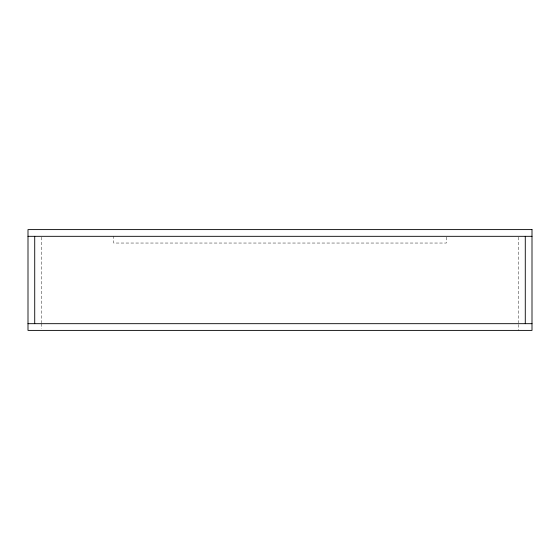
<?xml version="1.0" encoding="UTF-8"?>
<svg xmlns="http://www.w3.org/2000/svg" width="560" height="560" viewBox="0 0 560 560"><rect width="100%" height="100%" fill="white"/><g stroke="black" fill="none" stroke-linecap="round" stroke-linejoin="round"><path stroke-width="0.42" stroke-dasharray="2.8 2.1" d="M518.56 237.195L518.56 322.805M518.56 324.52L518.56 330.4M446.32 237.16L446.32 243.04L113.68 243.04L113.68 236.32M41.44 237.195L41.44 322.805M41.44 323.68L41.44 328.72"/><path stroke-width="0.84" d="M28 236.32L532 236.32M28 323.68L532 323.68M525.28 236.32L525.28 323.68M34.72 236.32L34.72 323.68M532 229.6L28 229.6L28 330.4L532 330.4L532 229.6"/></g></svg>
